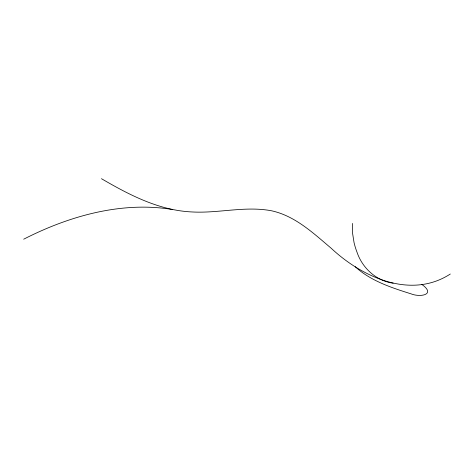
<?xml version="1.0" encoding="UTF-8"?>
<svg xmlns="http://www.w3.org/2000/svg" width="474" height="474" viewBox="0 0 474 474"><rect width="100%" height="100%" fill="white"/><g stroke="black" fill="none" stroke-linecap="round" stroke-linejoin="round"><path stroke-width="0.71" d="M352.526 223.432L352.508 232.864L354.042 242.552A80.793 75.822 -4.9 0 0 356.952 252.026C362.29 268.053 376.178 280.863 393.165 283.191M450.3 274.025C410.745 299.663 362.023 277.124 331.219 248.275C313.344 233.19 295.29 216.031 271.709 210.817C245.502 205.799 219.065 213.341 192.711 211.991A119.187 111.858 -4.9 0 1 177.424 210.391C124.858 200.17 70.508 215.285 23.7 239.198M172.293 209.431C146.899 204.027 123.702 191.662 101.46 178.692M421.753 284.376C436.299 294.579 420.521 297.636 411.112 293.868C391.483 287.7 370.532 280.875 355.198 266.684"/></g></svg>
